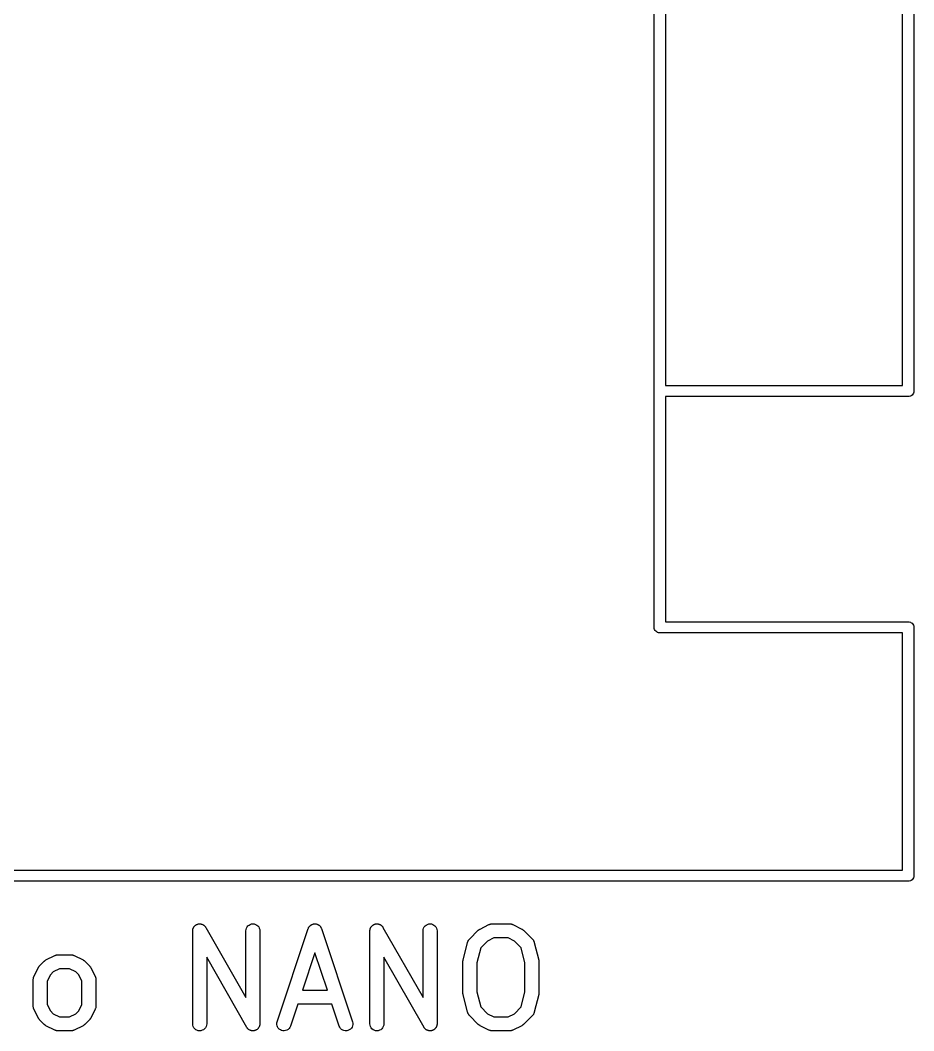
# Model space of a CAD drawing. Extents: x 62.9 to 160.2, y -123.1 to -39.2.
# Drawn here: x 107.43 to 117.03, y -118.64 to -107.77 of the extents above; entities that cross this region are included whole.
import ezdxf

# ---------------------------------------------------------------- set-up
doc = ezdxf.new("R2010")
doc.units = 0
doc.header["$MEASUREMENT"] = 0
doc.layers.add('BLACK', color=7, linetype='CONTINUOUS')

msp = doc.modelspace()

# ---------------------------------------------------------------- linework, layer by layer
at = {"layer": 'BLACK', "linetype": 'CONTINUOUS'}
for p, q in [((114.24, -111.757), (114.24, -76.203)), ((117.03, -76.2029), (117.03, -111.757)), ((114.36, -76.26), (114.36, -111.7)), ((116.91, -111.7), (116.91, -76.26)), ((114.24, -111.76), (114.24, -111.757)), ((114.24, -111.763), (114.24, -111.76)), ((114.24, -114.297), (114.24, -111.763)), ((114.36, -111.7), (116.91, -111.7)), ((117.029, -111.772), (117.026, -111.783)), ((117.03, -111.76), (117.029, -111.772)), ((117.03, -111.757), (117.03, -111.76)), ((116.967, -111.82), (114.36, -111.82)), ((114.36, -111.82), (114.36, -114.24)), ((116.97, -111.82), (116.967, -111.82)), ((116.973, -111.82), (116.97, -111.82)), ((116.982, -111.819), (116.973, -111.82)), ((116.973, -111.82), (116.973, -111.82)), ((116.993, -111.816), (116.982, -111.819)), ((117.003, -111.81), (116.993, -111.816)), ((117.013, -111.803), (117.003, -111.81)), ((117.02, -111.793), (117.013, -111.803)), ((117.026, -111.783), (117.02, -111.793)), ((114.36, -114.24), (116.967, -114.24)), ((116.967, -114.24), (116.97, -114.24)), ((116.97, -114.24), (116.973, -114.24)), ((116.973, -114.24), (116.982, -114.241)), ((116.982, -114.241), (116.993, -114.244)), ((116.993, -114.244), (117.003, -114.25)), ((117.003, -114.25), (117.013, -114.257)), ((117.013, -114.257), (117.02, -114.267)), ((117.02, -114.267), (117.026, -114.277)), ((117.026, -114.277), (117.029, -114.288)), ((114.24, -114.3), (114.24, -114.297)), ((114.241, -114.312), (114.24, -114.3)), ((114.244, -114.323), (114.241, -114.312)), ((114.25, -114.333), (114.244, -114.323)), ((114.257, -114.343), (114.25, -114.333)), ((114.267, -114.35), (114.257, -114.343)), ((114.277, -114.356), (114.267, -114.35)), ((114.288, -114.359), (114.277, -114.356)), ((114.297, -114.36), (114.288, -114.359)), ((114.3, -114.36), (114.297, -114.36)), ((114.297, -114.36), (114.297, -114.36)), ((114.303, -114.36), (114.3, -114.36)), ((116.91, -114.36), (114.303, -114.36)), ((116.91, -116.91), (116.91, -114.36)), ((117.029, -114.288), (117.03, -114.3)), ((117.03, -114.3), (117.03, -114.303)), ((117.03, -114.303), (117.03, -116.967)), ((98.99, -116.91), (116.91, -116.91)), ((117.026, -116.993), (117.02, -117.003)), ((117.029, -116.982), (117.026, -116.993)), ((117.03, -116.97), (117.029, -116.982)), ((117.03, -116.967), (117.03, -116.97)), ((116.967, -117.03), (98.9329, -117.03)), ((116.97, -117.03), (116.967, -117.03)), ((116.973, -117.03), (116.97, -117.03)), ((116.982, -117.029), (116.973, -117.03)), ((116.973, -117.03), (116.973, -117.03)), ((116.993, -117.026), (116.982, -117.029)), ((117.003, -117.02), (116.993, -117.026)), ((117.013, -117.013), (117.003, -117.02)), ((117.02, -117.003), (117.013, -117.013)), ((109.283, -117.542), (109.284, -117.537)), ((109.284, -117.537), (109.286, -117.533)), ((109.286, -117.533), (109.287, -117.531)), ((109.287, -117.531), (109.288, -117.528)), ((109.288, -117.528), (109.291, -117.524)), ((109.291, -117.524), (109.293, -117.52)), ((109.293, -117.52), (109.295, -117.518)), ((109.295, -117.518), (109.296, -117.516)), ((109.296, -117.516), (109.299, -117.512)), ((109.299, -117.512), (109.302, -117.509)), ((109.302, -117.509), (109.304, -117.507)), ((109.304, -117.507), (109.306, -117.505)), ((109.306, -117.505), (109.31, -117.503)), ((109.31, -117.503), (109.314, -117.5)), ((109.314, -117.5), (109.316, -117.498)), ((109.316, -117.498), (109.318, -117.497)), ((109.318, -117.497), (109.322, -117.495)), ((109.322, -117.495), (109.327, -117.493)), ((109.327, -117.493), (109.329, -117.492)), ((109.329, -117.492), (109.331, -117.491)), ((109.331, -117.491), (109.336, -117.49)), ((109.336, -117.49), (109.341, -117.489)), ((109.341, -117.489), (109.343, -117.488)), ((109.343, -117.488), (109.346, -117.488)), ((109.346, -117.488), (109.35, -117.488)), ((109.35, -117.488), (109.355, -117.487)), ((109.355, -117.487), (109.358, -117.488)), ((109.358, -117.488), (109.36, -117.488)), ((109.36, -117.488), (109.365, -117.488)), ((109.365, -117.488), (109.37, -117.489)), ((109.37, -117.489), (109.372, -117.49)), ((109.372, -117.49), (109.375, -117.49)), ((109.375, -117.49), (109.379, -117.492)), ((109.379, -117.492), (109.384, -117.493)), ((109.384, -117.493), (109.386, -117.494)), ((109.386, -117.494), (109.388, -117.495)), ((109.388, -117.495), (109.392, -117.498)), ((109.392, -117.498), (109.397, -117.5)), ((109.397, -117.5), (109.399, -117.502)), ((109.399, -117.502), (109.401, -117.503)), ((109.401, -117.503), (109.404, -117.506)), ((109.404, -117.506), (109.408, -117.51)), ((109.408, -117.51), (109.41, -117.511)), ((109.41, -117.511), (109.411, -117.513)), ((109.411, -117.513), (109.414, -117.517)), ((109.414, -117.517), (109.417, -117.521)), ((109.417, -117.521), (109.418, -117.523)), ((109.418, -117.523), (109.42, -117.525)), ((109.42, -117.525), (109.851, -118.28)), ((109.853, -117.547), (109.857, -117.533)), ((109.857, -117.533), (109.864, -117.52)), ((109.864, -117.52), (109.874, -117.509)), ((109.874, -117.509), (109.885, -117.5)), ((109.885, -117.5), (109.898, -117.493)), ((109.898, -117.493), (109.912, -117.489)), ((109.912, -117.489), (109.927, -117.487)), ((109.927, -117.487), (109.941, -117.489)), ((109.941, -117.489), (109.955, -117.493)), ((109.955, -117.493), (109.968, -117.5)), ((109.968, -117.5), (109.979, -117.51)), ((109.979, -117.51), (109.989, -117.521)), ((109.989, -117.521), (109.996, -117.534)), ((109.996, -117.534), (110, -117.548)), ((110.188, -118.539), (110.522, -117.539)), ((110.522, -117.538), (110.524, -117.533)), ((110.522, -117.539), (110.522, -117.538)), ((110.524, -117.533), (110.526, -117.528)), ((110.526, -117.528), (110.527, -117.526)), ((110.527, -117.526), (110.528, -117.524)), ((110.528, -117.524), (110.531, -117.52)), ((110.531, -117.52), (110.534, -117.516)), ((110.534, -117.516), (110.536, -117.514)), ((110.536, -117.514), (110.537, -117.513)), ((110.537, -117.513), (110.541, -117.509)), ((110.541, -117.509), (110.544, -117.505)), ((110.544, -117.505), (110.546, -117.504)), ((110.546, -117.504), (110.548, -117.503)), ((110.548, -117.503), (110.552, -117.5)), ((110.552, -117.5), (110.556, -117.497)), ((110.556, -117.497), (110.558, -117.496)), ((110.558, -117.496), (110.56, -117.495)), ((110.56, -117.495), (110.565, -117.493)), ((110.565, -117.493), (110.57, -117.491)), ((110.57, -117.491), (110.572, -117.491)), ((110.572, -117.491), (110.574, -117.49)), ((110.574, -117.49), (110.579, -117.489)), ((110.579, -117.489), (110.584, -117.488)), ((110.584, -117.488), (110.586, -117.488)), ((110.586, -117.488), (110.588, -117.488)), ((110.588, -117.488), (110.593, -117.488)), ((110.593, -117.488), (110.599, -117.488)), ((110.599, -117.488), (110.601, -117.488)), ((110.601, -117.488), (110.603, -117.488)), ((110.603, -117.488), (110.608, -117.489)), ((110.608, -117.489), (110.613, -117.49)), ((110.613, -117.49), (110.615, -117.491)), ((110.615, -117.491), (110.617, -117.491)), ((110.617, -117.491), (110.622, -117.494)), ((110.622, -117.494), (110.627, -117.495)), ((110.627, -117.495), (110.628, -117.497)), ((110.628, -117.497), (110.63, -117.497)), ((110.63, -117.497), (110.635, -117.5)), ((110.635, -117.5), (110.639, -117.503)), ((110.639, -117.503), (110.641, -117.505)), ((110.641, -117.505), (110.642, -117.506)), ((110.642, -117.506), (110.646, -117.51)), ((110.646, -117.51), (110.65, -117.513)), ((110.65, -117.513), (110.651, -117.515)), ((110.651, -117.515), (110.652, -117.517)), ((110.652, -117.517), (110.655, -117.521)), ((110.655, -117.521), (110.658, -117.525)), ((110.658, -117.525), (110.659, -117.527)), ((110.659, -117.527), (110.66, -117.529)), ((110.66, -117.529), (110.662, -117.534)), ((110.662, -117.534), (110.664, -117.539)), ((110.664, -117.539), (110.997, -118.539)), ((111.187, -117.542), (111.189, -117.537)), ((111.189, -117.537), (111.191, -117.533)), ((111.191, -117.533), (111.192, -117.531)), ((111.192, -117.531), (111.193, -117.528)), ((111.193, -117.528), (111.195, -117.524)), ((111.195, -117.524), (111.198, -117.52)), ((111.198, -117.52), (111.199, -117.518)), ((111.199, -117.518), (111.201, -117.516)), ((111.201, -117.516), (111.204, -117.512)), ((111.204, -117.512), (111.207, -117.509)), ((111.207, -117.509), (111.209, -117.507)), ((111.209, -117.507), (111.211, -117.505)), ((111.211, -117.505), (111.215, -117.503)), ((111.215, -117.503), (111.218, -117.5)), ((111.218, -117.5), (111.221, -117.498)), ((111.221, -117.498), (111.223, -117.497)), ((111.223, -117.497), (111.227, -117.495)), ((111.227, -117.495), (111.231, -117.493)), ((111.231, -117.493), (111.234, -117.492)), ((111.234, -117.492), (111.236, -117.491)), ((111.236, -117.491), (111.241, -117.49)), ((111.241, -117.49), (111.245, -117.489)), ((111.245, -117.489), (111.248, -117.488)), ((111.248, -117.488), (111.25, -117.488)), ((111.25, -117.488), (111.255, -117.488)), ((111.255, -117.488), (111.26, -117.487)), ((111.26, -117.487), (111.263, -117.488)), ((111.263, -117.488), (111.265, -117.488)), ((111.265, -117.488), (111.27, -117.488)), ((111.27, -117.488), (111.275, -117.489)), ((111.275, -117.489), (111.277, -117.49)), ((111.277, -117.49), (111.28, -117.49)), ((111.28, -117.49), (111.284, -117.492)), ((111.284, -117.492), (111.289, -117.493)), ((111.289, -117.493), (111.291, -117.494)), ((111.291, -117.494), (111.293, -117.495)), ((111.293, -117.495), (111.297, -117.498)), ((111.297, -117.498), (111.301, -117.5)), ((111.301, -117.5), (111.303, -117.502)), ((111.303, -117.502), (111.306, -117.503)), ((111.306, -117.503), (111.309, -117.506)), ((111.309, -117.506), (111.313, -117.51)), ((111.313, -117.51), (111.314, -117.511)), ((111.314, -117.511), (111.316, -117.513)), ((111.316, -117.513), (111.319, -117.517)), ((111.319, -117.517), (111.322, -117.521)), ((111.322, -117.521), (111.323, -117.523)), ((111.323, -117.523), (111.325, -117.525)), ((111.325, -117.525), (111.756, -118.28)), ((111.758, -117.547), (111.762, -117.533)), ((111.762, -117.533), (111.769, -117.52)), ((111.769, -117.52), (111.778, -117.509)), ((111.778, -117.509), (111.79, -117.5)), ((111.79, -117.5), (111.803, -117.493)), ((111.803, -117.493), (111.817, -117.489)), ((111.817, -117.489), (111.831, -117.487)), ((111.831, -117.487), (111.846, -117.489)), ((111.846, -117.489), (111.86, -117.493)), ((111.86, -117.493), (111.873, -117.5)), ((111.873, -117.5), (111.884, -117.51)), ((111.884, -117.51), (111.893, -117.521)), ((111.893, -117.521), (111.9, -117.534)), ((111.9, -117.534), (111.905, -117.548)), ((112.369, -117.543), (112.464, -117.495)), ((112.464, -117.495), (112.465, -117.495)), ((112.465, -117.495), (112.467, -117.494)), ((112.467, -117.494), (112.469, -117.493)), ((112.469, -117.493), (112.474, -117.492)), ((112.474, -117.492), (112.479, -117.49)), ((112.479, -117.49), (112.481, -117.489)), ((112.481, -117.489), (112.483, -117.489)), ((112.483, -117.489), (112.488, -117.488)), ((112.488, -117.488), (112.493, -117.488)), ((112.493, -117.488), (112.495, -117.488)), ((112.495, -117.488), (112.498, -117.487)), ((112.498, -117.487), (112.688, -117.487)), ((112.688, -117.487), (112.689, -117.487)), ((112.689, -117.487), (112.691, -117.488)), ((112.691, -117.488), (112.694, -117.488)), ((112.694, -117.488), (112.699, -117.488)), ((112.699, -117.488), (112.704, -117.489)), ((112.704, -117.489), (112.706, -117.49)), ((112.706, -117.49), (112.708, -117.49)), ((112.708, -117.49), (112.713, -117.492)), ((112.713, -117.492), (112.718, -117.493)), ((112.718, -117.493), (112.72, -117.495)), ((112.72, -117.495), (112.722, -117.495)), ((112.722, -117.495), (112.817, -117.543)), ((109.28, -117.556), (109.281, -117.552)), ((109.28, -117.559), (109.28, -117.556)), ((109.28, -117.561), (109.28, -117.559)), ((109.28, -117.562), (109.28, -117.561)), ((109.28, -118.562), (109.28, -117.562)), ((109.281, -117.547), (109.282, -117.544)), ((109.281, -117.552), (109.281, -117.547)), ((109.282, -117.544), (109.283, -117.542)), ((109.851, -117.561), (109.853, -117.547)), ((109.851, -117.562), (109.851, -117.561)), ((109.851, -118.28), (109.851, -117.562)), ((110, -117.548), (110.001, -117.562)), ((110.001, -117.562), (110.001, -118.562)), ((111.185, -117.556), (111.186, -117.552)), ((111.185, -117.559), (111.185, -117.556)), ((111.185, -117.561), (111.185, -117.559)), ((111.185, -117.562), (111.185, -117.561)), ((111.185, -118.562), (111.185, -117.562)), ((111.186, -117.547), (111.187, -117.544)), ((111.186, -117.552), (111.186, -117.547)), ((111.187, -117.544), (111.187, -117.542)), ((111.756, -117.561), (111.758, -117.547)), ((111.756, -117.562), (111.756, -117.561)), ((111.756, -118.28), (111.756, -117.562)), ((111.905, -117.548), (111.906, -117.562)), ((111.906, -117.562), (111.906, -118.562)), ((112.254, -117.652), (112.349, -117.557)), ((112.349, -117.557), (112.35, -117.556)), ((112.35, -117.556), (112.353, -117.554)), ((112.353, -117.554), (112.356, -117.551)), ((112.356, -117.551), (112.359, -117.549)), ((112.359, -117.549), (112.362, -117.547)), ((112.362, -117.547), (112.365, -117.545)), ((112.365, -117.545), (112.369, -117.543)), ((112.515, -117.637), (112.447, -117.672)), ((112.67, -117.637), (112.515, -117.637)), ((112.739, -117.672), (112.67, -117.637)), ((112.817, -117.543), (112.818, -117.543)), ((112.818, -117.543), (112.821, -117.546)), ((112.821, -117.546), (112.825, -117.548)), ((112.825, -117.548), (112.827, -117.55)), ((112.827, -117.55), (112.83, -117.551)), ((112.83, -117.551), (112.833, -117.554)), ((112.833, -117.554), (112.836, -117.557)), ((112.836, -117.557), (112.932, -117.652)), ((112.187, -117.878), (112.234, -117.687)), ((112.234, -117.687), (112.235, -117.686)), ((112.235, -117.686), (112.236, -117.681)), ((112.236, -117.681), (112.238, -117.676)), ((112.238, -117.676), (112.239, -117.674)), ((112.239, -117.674), (112.24, -117.672)), ((112.24, -117.672), (112.242, -117.668)), ((112.242, -117.668), (112.245, -117.664)), ((112.245, -117.664), (112.246, -117.662)), ((112.246, -117.662), (112.247, -117.66)), ((112.247, -117.66), (112.251, -117.656)), ((112.251, -117.656), (112.254, -117.652)), ((112.375, -117.744), (112.335, -117.905)), ((112.447, -117.672), (112.375, -117.744)), ((112.811, -117.744), (112.739, -117.672)), ((112.851, -117.905), (112.811, -117.744)), ((112.932, -117.652), (112.932, -117.653)), ((112.932, -117.653), (112.936, -117.657)), ((112.936, -117.657), (112.939, -117.661)), ((112.939, -117.661), (112.94, -117.663)), ((112.94, -117.663), (112.941, -117.664)), ((112.941, -117.664), (112.944, -117.669)), ((112.944, -117.669), (112.946, -117.673)), ((112.946, -117.673), (112.947, -117.675)), ((112.947, -117.675), (112.948, -117.677)), ((112.948, -117.677), (112.95, -117.682)), ((112.95, -117.682), (112.951, -117.687)), ((112.951, -117.687), (112.999, -117.878)), ((107.702, -117.876), (107.797, -117.829)), ((107.797, -117.829), (107.798, -117.828)), ((107.798, -117.828), (107.8, -117.827)), ((107.8, -117.827), (107.802, -117.826)), ((107.802, -117.826), (107.807, -117.825)), ((107.807, -117.825), (107.812, -117.823)), ((107.812, -117.823), (107.814, -117.823)), ((107.814, -117.823), (107.816, -117.822)), ((107.816, -117.822), (107.821, -117.822)), ((107.821, -117.822), (107.827, -117.821)), ((107.827, -117.821), (107.829, -117.821)), ((107.829, -117.821), (107.831, -117.821)), ((107.831, -117.821), (107.974, -117.821)), ((107.974, -117.821), (107.975, -117.821)), ((107.975, -117.821), (107.977, -117.821)), ((107.977, -117.821), (107.979, -117.821)), ((107.979, -117.821), (107.984, -117.822)), ((107.984, -117.822), (107.989, -117.822)), ((107.989, -117.822), (107.992, -117.823)), ((107.992, -117.823), (107.994, -117.823)), ((107.994, -117.823), (107.998, -117.825)), ((107.998, -117.825), (108.003, -117.827)), ((108.003, -117.827), (108.005, -117.828)), ((108.005, -117.828), (108.007, -117.829)), ((108.007, -117.829), (108.103, -117.876)), ((109.861, -118.6), (109.43, -117.845)), ((109.43, -117.845), (109.43, -118.562)), ((110.593, -117.8), (110.459, -118.202)), ((110.727, -118.202), (110.593, -117.8)), ((111.766, -118.6), (111.335, -117.845)), ((111.335, -117.845), (111.335, -118.562)), ((107.573, -118.053), (107.621, -117.957)), ((107.621, -117.956), (107.624, -117.953)), ((107.621, -117.957), (107.621, -117.956)), ((107.624, -117.953), (107.626, -117.949)), ((107.626, -117.949), (107.628, -117.947)), ((107.628, -117.947), (107.629, -117.944)), ((107.629, -117.944), (107.632, -117.941)), ((107.632, -117.941), (107.635, -117.938)), ((107.635, -117.938), (107.683, -117.89)), ((107.683, -117.89), (107.687, -117.887)), ((107.683, -117.89), (107.683, -117.89)), ((107.687, -117.887), (107.69, -117.884)), ((107.69, -117.884), (107.692, -117.882)), ((107.692, -117.882), (107.695, -117.88)), ((107.695, -117.88), (107.699, -117.878)), ((107.699, -117.878), (107.702, -117.876)), ((107.849, -117.971), (107.78, -118.005)), ((107.956, -117.971), (107.849, -117.971)), ((108.025, -118.005), (107.956, -117.971)), ((108.103, -117.876), (108.104, -117.877)), ((108.104, -117.877), (108.107, -117.879)), ((108.107, -117.879), (108.111, -117.881)), ((108.111, -117.881), (108.113, -117.883)), ((108.113, -117.883), (108.116, -117.885)), ((108.116, -117.885), (108.119, -117.888)), ((108.119, -117.888), (108.122, -117.89)), ((108.122, -117.89), (108.17, -117.938)), ((108.17, -117.938), (108.17, -117.939)), ((108.17, -117.939), (108.173, -117.942)), ((108.173, -117.942), (108.176, -117.945)), ((108.176, -117.945), (108.178, -117.948)), ((108.178, -117.948), (108.18, -117.95)), ((108.18, -117.95), (108.182, -117.954)), ((108.182, -117.954), (108.184, -117.957)), ((108.184, -117.957), (108.231, -118.053)), ((112.185, -117.886), (112.186, -117.88)), ((112.185, -117.892), (112.185, -117.886)), ((112.185, -117.893), (112.185, -117.892)), ((112.185, -117.895), (112.185, -117.893)), ((112.185, -117.896), (112.185, -117.895)), ((112.185, -118.229), (112.185, -117.896)), ((112.186, -117.88), (112.187, -117.879)), ((112.187, -117.879), (112.187, -117.878)), ((112.335, -117.905), (112.335, -118.22)), ((112.851, -118.22), (112.851, -117.905)), ((112.999, -117.878), (112.999, -117.879)), ((112.999, -117.879), (112.999, -117.88)), ((112.999, -117.88), (113, -117.881)), ((113, -117.881), (113, -117.887)), ((113, -117.887), (113.001, -117.893)), ((113.001, -117.893), (113.001, -117.894)), ((113.001, -117.894), (113.001, -117.896)), ((113.001, -117.896), (113.001, -118.229)), ((107.566, -118.081), (107.567, -118.076)), ((107.566, -118.083), (107.566, -118.081)), ((107.567, -118.071), (107.568, -118.068)), ((107.567, -118.076), (107.567, -118.071)), ((107.568, -118.066), (107.57, -118.062)), ((107.568, -118.068), (107.568, -118.066)), ((107.57, -118.062), (107.572, -118.057)), ((107.572, -118.057), (107.573, -118.055)), ((107.573, -118.055), (107.573, -118.053)), ((107.75, -118.035), (107.715, -118.104)), ((107.78, -118.005), (107.75, -118.035)), ((108.055, -118.035), (108.025, -118.005)), ((108.089, -118.104), (108.055, -118.035)), ((108.231, -118.053), (108.232, -118.054)), ((108.232, -118.054), (108.233, -118.056)), ((108.233, -118.056), (108.234, -118.058)), ((108.234, -118.058), (108.235, -118.063)), ((108.235, -118.063), (108.237, -118.067)), ((108.237, -118.067), (108.237, -118.07)), ((108.237, -118.07), (108.238, -118.072)), ((108.238, -118.072), (108.238, -118.077)), ((108.238, -118.077), (108.239, -118.082)), ((108.239, -118.082), (108.239, -118.084)), ((107.565, -118.085), (107.566, -118.083)), ((107.565, -118.086), (107.565, -118.085)), ((107.565, -118.372), (107.565, -118.086)), ((107.715, -118.104), (107.715, -118.354)), ((108.089, -118.354), (108.089, -118.104)), ((108.239, -118.084), (108.239, -118.086)), ((108.239, -118.086), (108.239, -118.372)), ((110.459, -118.202), (110.727, -118.202)), ((112.185, -118.23), (112.185, -118.229)), ((112.185, -118.232), (112.185, -118.23)), ((112.185, -118.238), (112.185, -118.232)), ((112.186, -118.244), (112.185, -118.238)), ((112.186, -118.245), (112.186, -118.244)), ((112.187, -118.246), (112.186, -118.245)), ((112.187, -118.247), (112.187, -118.246)), ((112.234, -118.438), (112.187, -118.247)), ((112.335, -118.22), (112.375, -118.381)), ((112.811, -118.381), (112.851, -118.22)), ((112.999, -118.247), (112.951, -118.438)), ((113, -118.245), (112.999, -118.246)), ((112.999, -118.246), (112.999, -118.247)), ((113.001, -118.233), (113, -118.239)), ((113, -118.239), (113, -118.245)), ((113.001, -118.229), (113.001, -118.23)), ((113.001, -118.23), (113.001, -118.231)), ((113.001, -118.231), (113.001, -118.233)), ((107.566, -118.374), (107.565, -118.372)), ((107.566, -118.376), (107.566, -118.374)), ((107.566, -118.381), (107.566, -118.376)), ((107.567, -118.386), (107.566, -118.381)), ((107.568, -118.389), (107.567, -118.386)), ((107.568, -118.391), (107.568, -118.389)), ((107.57, -118.396), (107.568, -118.391)), ((107.571, -118.4), (107.57, -118.396)), ((107.572, -118.402), (107.571, -118.4)), ((107.573, -118.405), (107.572, -118.402)), ((107.621, -118.501), (107.573, -118.405)), ((107.573, -118.405), (107.573, -118.405)), ((107.715, -118.354), (107.75, -118.423)), ((108.055, -118.423), (108.089, -118.354)), ((108.231, -118.405), (108.184, -118.501)), ((108.232, -118.403), (108.231, -118.405)), ((108.233, -118.401), (108.232, -118.403)), ((108.235, -118.397), (108.233, -118.401)), ((108.237, -118.392), (108.235, -118.397)), ((108.238, -118.387), (108.237, -118.39)), ((108.237, -118.39), (108.237, -118.392)), ((108.239, -118.377), (108.238, -118.382)), ((108.238, -118.382), (108.238, -118.387)), ((108.239, -118.372), (108.239, -118.373)), ((108.239, -118.373), (108.239, -118.375)), ((108.239, -118.375), (108.239, -118.377)), ((110.409, -118.352), (110.331, -118.586)), ((110.777, -118.352), (110.409, -118.352)), ((110.855, -118.586), (110.777, -118.352)), ((112.375, -118.381), (112.447, -118.453)), ((112.739, -118.453), (112.811, -118.381)), ((107.623, -118.504), (107.621, -118.501)), ((107.625, -118.508), (107.623, -118.504)), ((107.627, -118.51), (107.625, -118.508)), ((107.629, -118.513), (107.627, -118.51)), ((107.632, -118.516), (107.629, -118.513)), ((107.634, -118.519), (107.632, -118.516)), ((107.75, -118.423), (107.78, -118.453)), ((107.78, -118.453), (107.849, -118.487)), ((107.849, -118.487), (107.956, -118.487)), ((107.956, -118.487), (108.025, -118.453)), ((108.025, -118.453), (108.055, -118.423)), ((108.172, -118.517), (108.17, -118.52)), ((108.175, -118.514), (108.172, -118.517)), ((108.177, -118.511), (108.175, -118.514)), ((108.179, -118.509), (108.177, -118.511)), ((108.181, -118.505), (108.179, -118.509)), ((108.183, -118.502), (108.181, -118.505)), ((108.184, -118.501), (108.183, -118.502)), ((112.236, -118.442), (112.234, -118.438)), ((112.238, -118.447), (112.236, -118.442)), ((112.239, -118.449), (112.238, -118.447)), ((112.239, -118.451), (112.239, -118.449)), ((112.242, -118.456), (112.239, -118.451)), ((112.244, -118.46), (112.242, -118.456)), ((112.246, -118.462), (112.244, -118.46)), ((112.247, -118.464), (112.246, -118.462)), ((112.25, -118.468), (112.247, -118.464)), ((112.253, -118.472), (112.25, -118.468)), ((112.254, -118.473), (112.253, -118.472)), ((112.349, -118.568), (112.254, -118.473)), ((112.447, -118.453), (112.515, -118.487)), ((112.515, -118.487), (112.67, -118.487)), ((112.67, -118.487), (112.739, -118.453)), ((112.932, -118.473), (112.836, -118.568)), ((112.935, -118.469), (112.932, -118.473)), ((112.938, -118.465), (112.935, -118.469)), ((112.939, -118.463), (112.938, -118.465)), ((112.941, -118.461), (112.939, -118.463)), ((112.943, -118.457), (112.941, -118.461)), ((112.946, -118.452), (112.943, -118.457)), ((112.947, -118.45), (112.946, -118.452)), ((112.948, -118.448), (112.947, -118.45)), ((112.949, -118.443), (112.948, -118.448)), ((112.951, -118.439), (112.949, -118.443)), ((112.951, -118.438), (112.951, -118.439)), ((107.635, -118.52), (107.634, -118.519)), ((107.683, -118.568), (107.635, -118.52)), ((107.686, -118.57), (107.683, -118.568)), ((107.689, -118.573), (107.686, -118.57)), ((107.692, -118.575), (107.689, -118.573)), ((107.694, -118.577), (107.692, -118.575)), ((107.698, -118.579), (107.694, -118.577)), ((107.701, -118.581), (107.698, -118.579)), ((107.702, -118.582), (107.701, -118.581)), ((107.797, -118.629), (107.702, -118.582)), ((108.103, -118.582), (108.007, -118.629)), ((108.106, -118.58), (108.103, -118.582)), ((108.11, -118.578), (108.106, -118.58)), ((108.112, -118.576), (108.11, -118.578)), ((108.115, -118.574), (108.112, -118.576)), ((108.118, -118.571), (108.115, -118.574)), ((108.121, -118.569), (108.118, -118.571)), ((108.122, -118.568), (108.121, -118.569)), ((108.17, -118.52), (108.122, -118.568)), ((109.281, -118.577), (109.28, -118.562)), ((109.285, -118.591), (109.281, -118.577)), ((109.292, -118.604), (109.285, -118.591)), ((109.302, -118.615), (109.292, -118.604)), ((109.313, -118.625), (109.302, -118.615)), ((109.326, -118.632), (109.313, -118.625)), ((109.396, -118.625), (109.383, -118.632)), ((109.407, -118.616), (109.396, -118.625)), ((109.417, -118.605), (109.407, -118.616)), ((109.424, -118.592), (109.417, -118.605)), ((109.428, -118.578), (109.424, -118.592)), ((109.43, -118.563), (109.428, -118.578)), ((109.43, -118.562), (109.43, -118.563)), ((109.863, -118.602), (109.861, -118.6)), ((109.864, -118.604), (109.863, -118.602)), ((109.867, -118.608), (109.864, -118.604)), ((109.87, -118.612), (109.867, -118.608)), ((109.871, -118.613), (109.87, -118.612)), ((109.873, -118.615), (109.871, -118.613)), ((109.877, -118.618), (109.873, -118.615)), ((109.88, -118.622), (109.877, -118.618)), ((109.882, -118.623), (109.88, -118.622)), ((109.884, -118.625), (109.882, -118.623)), ((109.888, -118.627), (109.884, -118.625)), ((109.967, -118.625), (109.965, -118.626)), ((109.971, -118.622), (109.967, -118.625)), ((109.975, -118.619), (109.971, -118.622)), ((109.977, -118.618), (109.975, -118.619)), ((109.979, -118.616), (109.977, -118.618)), ((109.982, -118.612), (109.979, -118.616)), ((109.985, -118.609), (109.982, -118.612)), ((109.986, -118.607), (109.985, -118.609)), ((109.988, -118.605), (109.986, -118.607)), ((109.99, -118.601), (109.988, -118.605)), ((109.993, -118.596), (109.99, -118.601)), ((109.994, -118.594), (109.993, -118.596)), ((109.995, -118.592), (109.994, -118.594)), ((109.997, -118.587), (109.995, -118.592)), ((109.998, -118.583), (109.997, -118.587)), ((109.999, -118.58), (109.998, -118.583)), ((110, -118.578), (109.999, -118.58)), ((110.001, -118.568), (110, -118.573)), ((110, -118.573), (110, -118.578)), ((110.001, -118.562), (110.001, -118.563)), ((110.001, -118.563), (110.001, -118.566)), ((110.001, -118.566), (110.001, -118.568)), ((110.185, -118.553), (110.188, -118.539)), ((110.185, -118.568), (110.185, -118.553)), ((110.187, -118.582), (110.185, -118.568)), ((110.192, -118.596), (110.187, -118.582)), ((110.2, -118.608), (110.192, -118.596)), ((110.21, -118.619), (110.2, -118.608)), ((110.222, -118.627), (110.21, -118.619)), ((110.305, -118.622), (110.292, -118.63)), ((110.316, -118.612), (110.305, -118.622)), ((110.324, -118.6), (110.316, -118.612)), ((110.33, -118.587), (110.324, -118.6)), ((110.331, -118.586), (110.33, -118.587)), ((110.861, -118.599), (110.855, -118.586)), ((110.869, -118.611), (110.861, -118.599)), ((110.88, -118.622), (110.869, -118.611)), ((110.892, -118.629), (110.88, -118.622)), ((110.975, -118.619), (110.963, -118.628)), ((110.985, -118.609), (110.975, -118.619)), ((110.993, -118.597), (110.985, -118.609)), ((110.998, -118.583), (110.993, -118.597)), ((110.997, -118.539), (110.998, -118.54)), ((110.998, -118.54), (111.001, -118.554)), ((111.001, -118.569), (110.998, -118.583)), ((111.001, -118.554), (111.001, -118.569)), ((111.186, -118.577), (111.185, -118.562)), ((111.19, -118.591), (111.186, -118.577)), ((111.197, -118.604), (111.19, -118.591)), ((111.206, -118.615), (111.197, -118.604)), ((111.218, -118.625), (111.206, -118.615)), ((111.23, -118.632), (111.218, -118.625)), ((111.301, -118.625), (111.288, -118.632)), ((111.312, -118.616), (111.301, -118.625)), ((111.321, -118.605), (111.312, -118.616)), ((111.328, -118.592), (111.321, -118.605)), ((111.333, -118.578), (111.328, -118.592)), ((111.335, -118.563), (111.333, -118.578)), ((111.335, -118.562), (111.335, -118.563)), ((111.767, -118.602), (111.766, -118.6)), ((111.768, -118.604), (111.767, -118.602)), ((111.772, -118.608), (111.768, -118.604)), ((111.774, -118.612), (111.772, -118.608)), ((111.776, -118.613), (111.774, -118.612)), ((111.778, -118.615), (111.776, -118.613)), ((111.781, -118.618), (111.778, -118.615)), ((111.785, -118.622), (111.781, -118.618)), ((111.787, -118.623), (111.785, -118.622)), ((111.789, -118.625), (111.787, -118.623)), ((111.793, -118.627), (111.789, -118.625)), ((111.872, -118.625), (111.87, -118.626)), ((111.876, -118.622), (111.872, -118.625)), ((111.88, -118.619), (111.876, -118.622)), ((111.881, -118.618), (111.88, -118.619)), ((111.883, -118.616), (111.881, -118.618)), ((111.887, -118.612), (111.883, -118.616)), ((111.89, -118.609), (111.887, -118.612)), ((111.891, -118.607), (111.89, -118.609)), ((111.893, -118.605), (111.891, -118.607)), ((111.895, -118.601), (111.893, -118.605)), ((111.898, -118.596), (111.895, -118.601)), ((111.899, -118.594), (111.898, -118.596)), ((111.9, -118.592), (111.899, -118.594)), ((111.901, -118.587), (111.9, -118.592)), ((111.903, -118.583), (111.901, -118.587)), ((111.904, -118.58), (111.903, -118.583)), ((111.905, -118.573), (111.904, -118.578)), ((111.904, -118.578), (111.904, -118.58)), ((111.906, -118.568), (111.905, -118.573)), ((111.906, -118.562), (111.906, -118.563)), ((111.906, -118.563), (111.906, -118.566)), ((111.906, -118.566), (111.906, -118.568)), ((112.353, -118.57), (112.349, -118.568)), ((112.356, -118.573), (112.353, -118.57)), ((112.358, -118.575), (112.356, -118.573)), ((112.361, -118.577), (112.358, -118.575)), ((112.364, -118.579), (112.361, -118.577)), ((112.368, -118.581), (112.364, -118.579)), ((112.369, -118.582), (112.368, -118.581)), ((112.464, -118.629), (112.369, -118.582)), ((112.817, -118.582), (112.722, -118.629)), ((112.82, -118.58), (112.817, -118.582)), ((112.824, -118.578), (112.82, -118.58)), ((112.827, -118.576), (112.824, -118.578)), ((112.829, -118.574), (112.827, -118.576)), ((112.832, -118.571), (112.829, -118.574)), ((112.836, -118.569), (112.832, -118.571)), ((112.836, -118.568), (112.836, -118.569)), ((107.799, -118.63), (107.797, -118.629)), ((107.801, -118.631), (107.799, -118.63)), ((107.806, -118.633), (107.801, -118.631)), ((107.811, -118.635), (107.806, -118.633)), ((107.813, -118.635), (107.811, -118.635)), ((107.815, -118.636), (107.813, -118.635)), ((107.82, -118.636), (107.815, -118.636)), ((107.826, -118.637), (107.82, -118.636)), ((107.828, -118.637), (107.826, -118.637)), ((107.83, -118.637), (107.828, -118.637)), ((107.831, -118.637), (107.83, -118.637)), ((107.974, -118.637), (107.831, -118.637)), ((107.976, -118.637), (107.974, -118.637)), ((107.978, -118.637), (107.976, -118.637)), ((107.983, -118.636), (107.978, -118.637)), ((107.988, -118.636), (107.983, -118.636)), ((107.99, -118.635), (107.988, -118.636)), ((107.993, -118.635), (107.99, -118.635)), ((107.997, -118.633), (107.993, -118.635)), ((108.002, -118.632), (107.997, -118.633)), ((108.004, -118.631), (108.002, -118.632)), ((108.006, -118.63), (108.004, -118.631)), ((108.007, -118.629), (108.006, -118.63)), ((109.34, -118.636), (109.326, -118.632)), ((109.354, -118.637), (109.34, -118.636)), ((109.369, -118.636), (109.354, -118.637)), ((109.383, -118.632), (109.369, -118.636)), ((109.893, -118.629), (109.888, -118.627)), ((109.895, -118.63), (109.893, -118.629)), ((109.897, -118.632), (109.895, -118.63)), ((109.902, -118.633), (109.897, -118.632)), ((109.906, -118.635), (109.902, -118.633)), ((109.909, -118.635), (109.906, -118.635)), ((109.911, -118.636), (109.909, -118.635)), ((109.916, -118.636), (109.911, -118.636)), ((109.921, -118.637), (109.916, -118.636)), ((109.923, -118.637), (109.921, -118.637)), ((109.926, -118.637), (109.923, -118.637)), ((109.93, -118.637), (109.926, -118.637)), ((109.935, -118.637), (109.93, -118.637)), ((109.938, -118.636), (109.935, -118.637)), ((109.94, -118.636), (109.938, -118.636)), ((109.945, -118.635), (109.94, -118.636)), ((109.95, -118.634), (109.945, -118.635)), ((109.952, -118.633), (109.95, -118.634)), ((109.954, -118.632), (109.952, -118.633)), ((109.959, -118.63), (109.954, -118.632)), ((109.963, -118.628), (109.959, -118.63)), ((109.965, -118.626), (109.963, -118.628)), ((110.235, -118.633), (110.222, -118.627)), ((110.25, -118.637), (110.235, -118.633)), ((110.264, -118.637), (110.25, -118.637)), ((110.279, -118.635), (110.264, -118.637)), ((110.292, -118.63), (110.279, -118.635)), ((110.906, -118.635), (110.892, -118.629)), ((110.92, -118.637), (110.906, -118.635)), ((110.935, -118.637), (110.92, -118.637)), ((110.949, -118.634), (110.935, -118.637)), ((110.963, -118.628), (110.949, -118.634)), ((111.244, -118.636), (111.23, -118.632)), ((111.259, -118.637), (111.244, -118.636)), ((111.274, -118.636), (111.259, -118.637)), ((111.288, -118.632), (111.274, -118.636)), ((111.797, -118.629), (111.793, -118.627)), ((111.8, -118.63), (111.797, -118.629)), ((111.802, -118.632), (111.8, -118.63)), ((111.806, -118.633), (111.802, -118.632)), ((111.811, -118.635), (111.806, -118.633)), ((111.813, -118.635), (111.811, -118.635)), ((111.816, -118.636), (111.813, -118.635)), ((111.821, -118.636), (111.816, -118.636)), ((111.825, -118.637), (111.821, -118.636)), ((111.828, -118.637), (111.825, -118.637)), ((111.83, -118.637), (111.828, -118.637)), ((111.835, -118.637), (111.83, -118.637)), ((111.84, -118.637), (111.835, -118.637)), ((111.842, -118.636), (111.84, -118.637)), ((111.845, -118.636), (111.842, -118.636)), ((111.85, -118.635), (111.845, -118.636)), ((111.854, -118.634), (111.85, -118.635)), ((111.857, -118.633), (111.854, -118.634)), ((111.859, -118.632), (111.857, -118.633)), ((111.863, -118.63), (111.859, -118.632)), ((111.868, -118.628), (111.863, -118.63)), ((111.87, -118.626), (111.868, -118.628)), ((112.466, -118.63), (112.464, -118.629)), ((112.468, -118.631), (112.466, -118.63)), ((112.473, -118.633), (112.468, -118.631)), ((112.478, -118.635), (112.473, -118.633)), ((112.48, -118.635), (112.478, -118.635)), ((112.482, -118.636), (112.48, -118.635)), ((112.487, -118.636), (112.482, -118.636)), ((112.492, -118.637), (112.487, -118.636)), ((112.494, -118.637), (112.492, -118.637)), ((112.497, -118.637), (112.494, -118.637)), ((112.498, -118.637), (112.497, -118.637)), ((112.688, -118.637), (112.498, -118.637)), ((112.69, -118.637), (112.688, -118.637)), ((112.692, -118.637), (112.69, -118.637)), ((112.698, -118.636), (112.692, -118.637)), ((112.703, -118.636), (112.698, -118.636)), ((112.705, -118.635), (112.703, -118.636)), ((112.707, -118.635), (112.705, -118.635)), ((112.712, -118.633), (112.707, -118.635)), ((112.717, -118.632), (112.712, -118.633)), ((112.719, -118.631), (112.717, -118.632)), ((112.721, -118.63), (112.719, -118.631)), ((112.722, -118.629), (112.721, -118.63))]:
    msp.add_line(p, q, dxfattribs=at)

doc.saveas('drawing.dxf')
